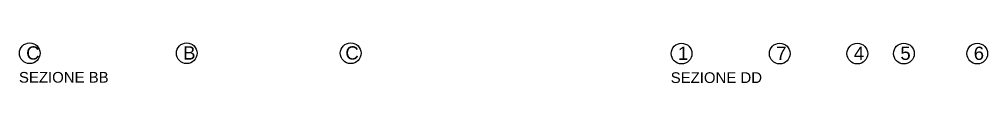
# Model space of a CAD drawing. Header units: centimetres. Extents: x -3748 to 36104, y 2014 to 15840.
# Drawn here: x -2151 to -236, y 11577 to 11656 of the extents above; entities that cross this region are included whole.
import ezdxf

# ---------------------------------------------------------------- set-up
doc = ezdxf.new("R2010")
doc.units = ezdxf.units.CM
doc.header["$MEASUREMENT"] = 0
doc.layers.add('Arredi', color=3, linetype='Continuous', lineweight=15)
doc.layers.add('SECT-SYMB', color=2, linetype='Continuous')
doc.styles.get("Standard").update_dxf_attribs({"font": 'Arial.ttf'})

msp = doc.modelspace()

# ---------------------------------------------------------------- linework, layer by layer
at = {"layer": 'SECT-SYMB'}
for centre in [(-2130.1, 11635.8), (-1819.6, 11635.8), (-1495.3, 11635.8), (-840.9, 11635.1), (-646.8, 11635.1), (-493.3, 11635.1), (-401.2, 11635.1), (-256.1, 11635.1)]:
    msp.add_circle(centre, 20.5, dxfattribs=at)

# ---------------------------------------------------------------- texts
at = {"layer": 'Arredi', "color": 0, "char_height": 21.16, "attachment_point": 1}
for s, insert in [('SEZIONE BB', (-2151.4, 11598.8)), ('SEZIONE DD', (-862.4, 11598.2))]:
    msp.add_mtext_dynamic_manual_height_columns(s, width=414.248, gutter_width=1, heights=[0], dxfattribs=dict(at, insert=insert))
at = {"layer": 'SECT-SYMB', "char_height": 26.2, "attachment_point": 1}
for s, insert in [('C', (-2137.1, 11649.5)), ('B', (-1826.6, 11649.5)), ('C', (-1505.8, 11649.5)), ('1', (-847.9, 11648.8)), ('7', (-653.8, 11648.8)), ('4', (-500.3, 11648.8)), ('5', (-408.2, 11648.8)), ('6', (-263.1, 11648.8))]:
    msp.add_mtext_dynamic_manual_height_columns(s, width=58.855, gutter_width=1, heights=[0], dxfattribs=dict(at, insert=insert))

doc.saveas('drawing.dxf')
